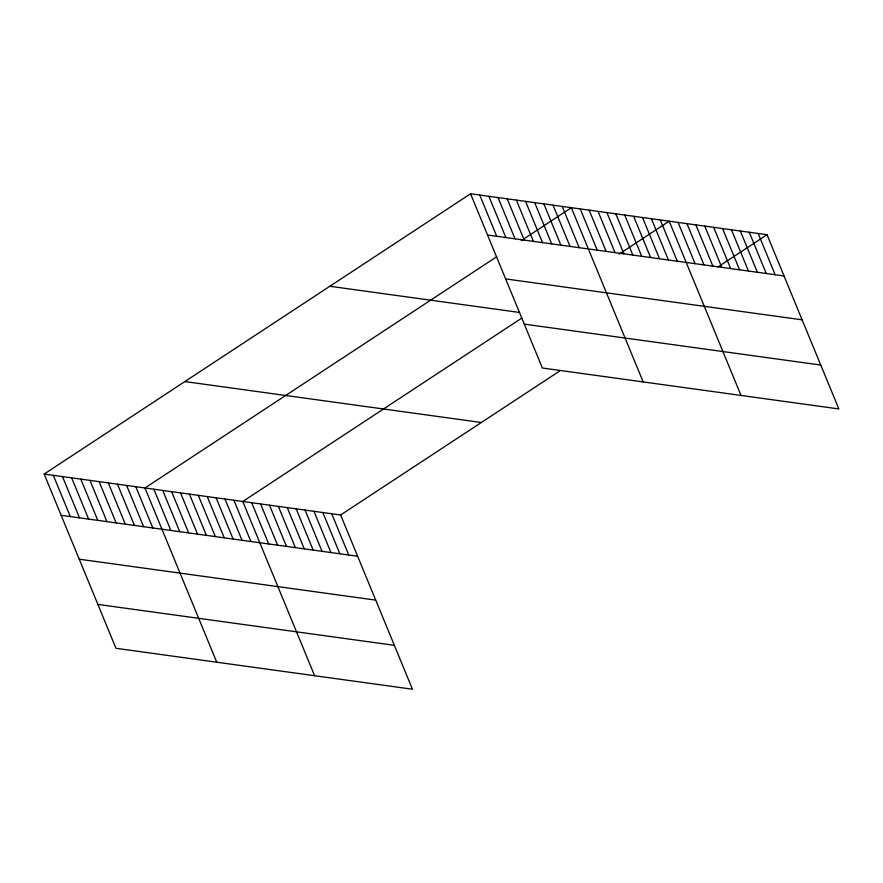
<?xml version="1.0" encoding="UTF-8"?>
<svg xmlns="http://www.w3.org/2000/svg" width="883" height="883" viewBox="0 0 883 883"><rect width="100%" height="100%" fill="white"/><g stroke="black" fill="none" stroke-linecap="round" stroke-linejoin="round"><path stroke-width="1.32" d="M44.15 474.061L340.628 514.988L412.449 689.226L115.96 648.299L44.15 474.061L470.551 193.774L767.04 234.701L838.85 408.939L542.372 368.012L470.551 193.774M496.732 256.743L144.955 487.979L216.765 662.217M521.257 240.629L571.356 207.693L643.177 381.931M521.787 318.09L242.792 501.478L314.613 675.716M619.093 254.127L669.193 221.192L741.014 395.429M340.628 514.988L559.414 371.18M718 266.931L767.04 234.701M487.559 235.033L784.038 275.949M505.639 278.918L802.128 319.834M329.845 286.269L519.59 312.461M524.281 324.127L820.76 365.054M184.867 381.566L481.345 422.493M61.148 515.319L357.637 556.235M79.238 559.204L375.716 600.12M97.881 604.413L394.359 645.33M758.144 233.465L775.142 274.723M749.248 232.24L766.245 273.487M740.351 231.015L757.349 272.262M731.455 229.79L748.464 271.037M722.559 228.565L739.568 269.812M713.663 227.328L730.671 268.587M704.777 226.103L721.775 267.35M695.881 224.878L712.879 266.125M686.985 223.653L703.983 264.9M678.089 222.428L695.098 263.675M660.296 219.966L677.305 261.213M651.411 218.741L668.409 259.988M642.515 217.516L659.513 258.763M633.619 216.28L650.616 257.538M624.722 215.055L641.72 256.302M615.826 213.829L632.835 255.077M606.93 212.604L623.939 253.851M598.045 211.379L615.043 252.626M589.149 210.143L606.146 251.401M580.252 208.918L597.25 250.165M562.195 206.423L579.193 247.681M553.034 205.165L570.032 246.412M543.862 203.896L560.871 245.143M534.701 202.637L551.698 243.885M525.54 201.368L542.537 242.615M516.378 200.099L533.376 241.357M507.206 198.841L524.215 240.088M498.045 197.571L515.043 238.818M488.884 196.313L505.882 237.56M479.723 195.044L496.721 236.291M331.732 513.751L348.741 555.01M322.847 512.526L339.845 553.773M313.951 511.301L330.948 552.548M305.054 510.076L322.052 551.323M296.158 508.851L313.156 550.098M287.262 507.615L304.271 548.862M278.366 506.389L295.375 547.637M269.481 505.164L286.478 546.411M260.584 503.939L277.582 545.186M251.688 502.703L268.686 543.961M233.896 500.253L250.904 541.5M224.999 499.027L242.008 540.275M216.114 497.802L233.112 539.049M207.218 496.566L224.216 537.824M198.322 495.341L215.32 536.588M189.426 494.116L206.423 535.363M180.529 492.891L197.538 534.138M171.633 491.654L188.642 532.913M162.737 490.429L179.746 531.676M153.852 489.204L170.849 530.451M135.794 486.71L152.792 527.957M126.622 485.451L143.631 526.698M117.461 484.182L134.459 525.429M108.3 482.924L125.298 524.171M99.139 481.654L116.137 522.902M89.967 480.385L106.975 521.643M80.806 479.127L97.803 520.374M71.644 477.858L88.642 519.105M62.483 476.599L79.481 517.846M53.311 475.33L70.32 516.577"/></g></svg>
